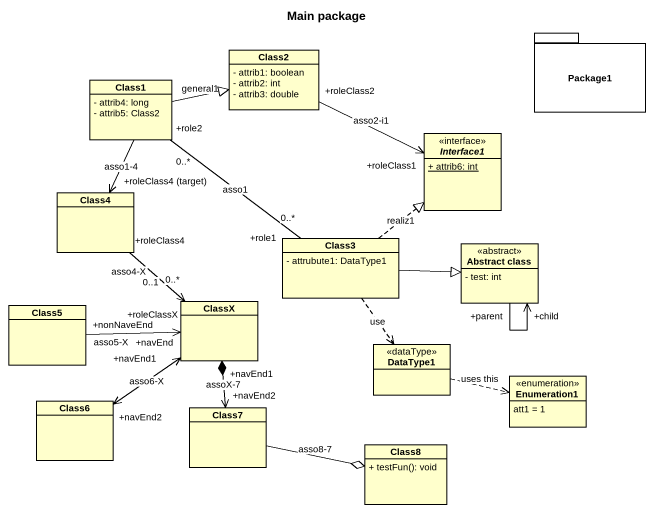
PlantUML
@startuml
title Main package
hide circle
hide empty members
skinparam classAttributeIconSize 0
class Class2 {
  - attrib1: boolean
  - attrib2: int
  - attrib3: double
}
package Package1 {
}
class Class1 {
  - attrib4: long
  - attrib5: Class2
}
interface Interface1 {
  {static} + attrib6: int
}
class Class4
class Class3 {
  - attrubute1: DataType1
}
class "Abstract class" as Abstract_class <<abstract>> {
  - test: int
}
class Class5
class ClassX
class DataType1 <<dataType>>
enum Enumeration1 {
  att1 = 1
}
class Class6
class Class7
class Class8 {
  + testFun(): void
}
Class1 -right-|> Class2 : general1
Class1 --> "+roleClass4 (target)" Class4 : asso1-4
Class1 "+role2\n0..*" -- "+role1\n0..*" Class3 : asso1
Interface1 "+roleClass1" <-left- "+roleClass2" Class2 : asso2-i1
Class4 "+roleClass4\n0..1" --> "+roleClassX\n0..*" ClassX : asso4-X
Class3 .up.|> Interface1 : realiz1
Class3 -right-|> Abstract_class
Class3 ..> DataType1 : use
Abstract_class "+parent" --> "+child" Abstract_class
Class5 "+nonNaveEnd" -right-> "+navEnd" ClassX : asso5-X
ClassX "+navEnd1" *--> "+navEnd2" Class7 : assoX-7
DataType1 .right.> Enumeration1 : uses this
Class6 "+navEnd2" <-up-> "+navEnd1" ClassX : asso6-X
Class7 -right-o Class8 : asso8-7
@enduml
